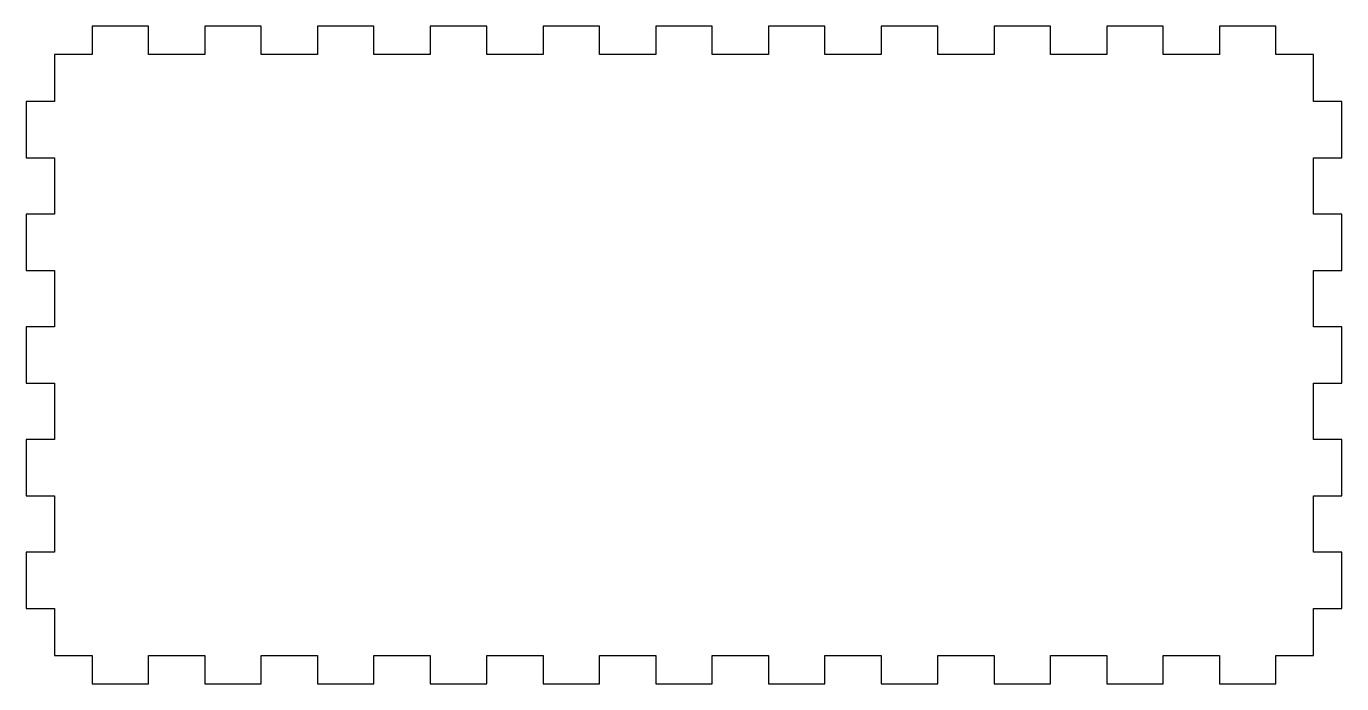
# Model space of a CAD drawing. Header units: millimetres. Extents: x 216 to 356, y 76 to 146.
import ezdxf

# ---------------------------------------------------------------- set-up
doc = ezdxf.new("R2010")
doc.units = ezdxf.units.MM
doc.layers.get('0').update_dxf_attribs({"linetype": 'CONTINUOUS'})

msp = doc.modelspace()

# ---------------------------------------------------------------- linework, layer by layer
msp.add_lwpolyline([(219, 79), (223, 79), (223, 76), (229, 76), (229, 79), (235, 79), (235, 76), (241, 76), (241, 79), (247, 79), (247, 76), (253, 76), (253, 79), (259, 79), (259, 76), (265, 76), (265, 79), (271, 79), (271, 76), (277, 76), (277, 79), (283, 79), (283, 76), (289, 76), (289, 79), (295, 79), (295, 76), (301, 76), (301, 79), (307, 79), (307, 76), (313, 76), (313, 79), (319, 79), (319, 76), (325, 76), (325, 79), (331, 79), (331, 76), (337, 76), (337, 79), (343, 79), (343, 76), (349, 76), (349, 79), (353, 79), (353, 84), (356, 84), (356, 90), (353, 90), (353, 96), (356, 96), (356, 102), (353, 102), (353, 108), (356, 108), (356, 114), (353, 114), (353, 120), (356, 120), (356, 126), (353, 126), (353, 132), (356, 132), (356, 138), (353, 138), (353, 143), (349, 143), (349, 146), (343, 146), (343, 143), (337, 143), (337, 146), (331, 146), (331, 143), (325, 143), (325, 146), (319, 146), (319, 143), (313, 143), (313, 146), (307, 146), (307, 143), (301, 143), (301, 146), (295, 146), (295, 143), (289, 143), (289, 146), (283, 146), (283, 143), (277, 143), (277, 146), (271, 146), (271, 143), (265, 143), (265, 146), (259, 146), (259, 143), (253, 143), (253, 146), (247, 146), (247, 143), (241, 143), (241, 146), (235, 146), (235, 143), (229, 143), (229, 146), (223, 146), (223, 143), (219, 143), (219, 138), (216, 138), (216, 132), (219, 132), (219, 126), (216, 126), (216, 120), (219, 120), (219, 114), (216, 114), (216, 108), (219, 108), (219, 102), (216, 102), (216, 96), (219, 96), (219, 90), (216, 90), (216, 84), (219, 84)], close=True)

doc.saveas('drawing.dxf')
